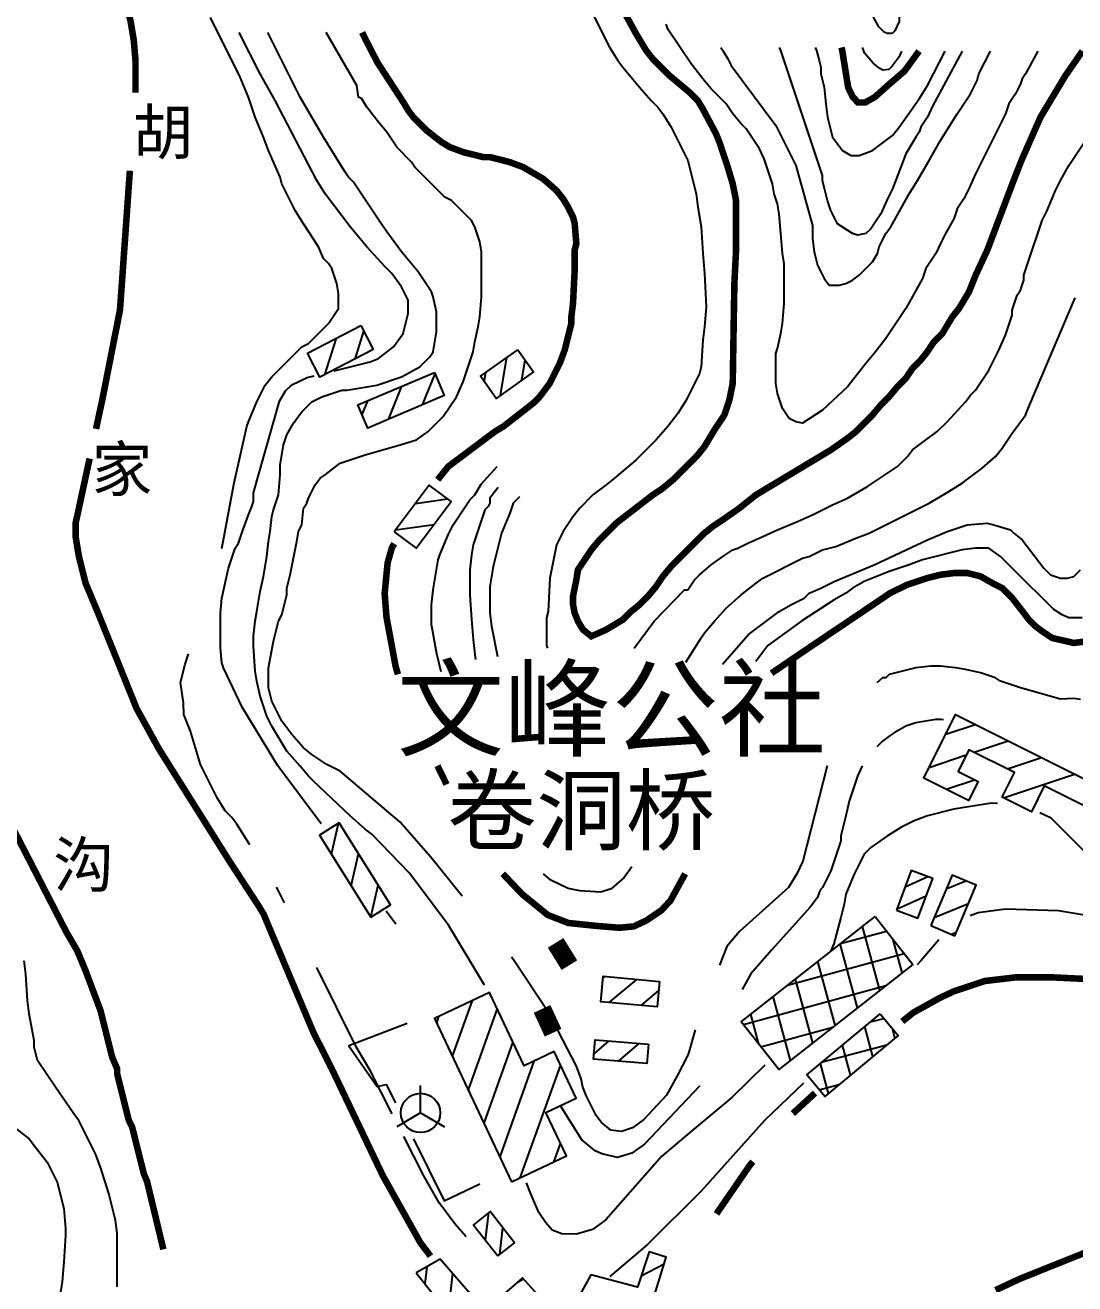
# Model space of a CAD drawing. Extents: x 35515948 to 35520624, y 3302916 to 3308279.
# Drawn here: x 35518564.9 to 35518965.6, y 3304408.8 to 3304889.2 of the extents above; entities that cross this region are included whole.
import ezdxf

# ---------------------------------------------------------------- set-up
doc = ezdxf.new("R2010")
doc.units = 0
doc.header["$LTSCALE"] = 10000
doc.header["$MEASUREMENT"] = 0
doc.layers.get('0').update_dxf_attribs({"linetype": 'CONTINUOUS'})
for name, color, linetype in [('2111', 7, 'CONTINUOUS'), ('2113', 7, 'CONTINUOUS'), ('2130', 7, 'CONTINUOUS'), ('3312', 7, 'CONTINUOUS'), ('8111', 34, 'CONTINUOUS'), ('8112', 34, 'CONTINUOUS')]:
    doc.layers.add(name, color=color, linetype=linetype)
doc.styles.add('中等线体', font='')
doc.styles.add('仿宋体', font='')
doc.styles.get('中等线体').set_extended_font_data('文鼎CS中等线')
doc.styles.get('仿宋体').set_extended_font_data('文鼎CS仿宋体')

# ---------------------------------------------------------------- blocks, each defined once
blk = doc.blocks.new('401')
at = {"const_width": 0.7}
blk.add_lwpolyline([(-0.5, 0), (0.5, 0)], dxfattribs=at)
blk = doc.blocks.new('522')
for points in [[(0, 0), (0, 1.05)], [(0, 0), (-0.909, -0.525)], [(0, 0), (0.909, -0.525)]]:
    blk.add_lwpolyline(points)
blk.add_circle((0, 0), 0.75)

msp = doc.modelspace()

# ---------------------------------------------------------------- linework, layer by layer
at = {"layer": '2113', "linetype": 'Continuous', "ltscale": 0.005}
for p, q in [((35518694.1, 3304772.48), (35518690.7, 3304761.79)), ((35518683.64, 3304769.79), (35518679.21, 3304755.83)), ((35518746.4, 3304747.99), (35518748.81, 3304762.42)), ((35518754.45, 3304753.74), (35518755.73, 3304761.44)), ((35518740.17, 3304753.15), (35518740.76, 3304756.68)), ((35518721.32, 3304756.21), (35518716.51, 3304744.31)), ((35518708.59, 3304751.39), (35518703.5, 3304738.78)), ((35518695.57, 3304745.86), (35518693.46, 3304740.64)), ((35518713.85, 3304706.67), (35518726.17, 3304708.41)), ((35518706.28, 3304696.61), (35518721.01, 3304698.69)), ((35518916.28, 3304618.61), (35518927.48, 3304622.36)), ((35518927.16, 3304611.7), (35518940.14, 3304616.04)), ((35518909.96, 3304605.96), (35518924.16, 3304610.7)), ((35518939.81, 3304605.39), (35518952.79, 3304609.73)), ((35518938.35, 3304594.36), (35518965.44, 3304603.41)), ((35518916.52, 3304597.61), (35518927.28, 3304601.2)), ((35518681.85, 3304572.77), (35518684.57, 3304584.58)), ((35518689.35, 3304560.78), (35518692.16, 3304572.96)), ((35518696.86, 3304548.79), (35518699.66, 3304560.97)), ((35518900.79, 3304560.37), (35518909.45, 3304564.28)), ((35518916.47, 3304559.6), (35518923.97, 3304562.65)), ((35518897.56, 3304551.79), (35518908.87, 3304556.91)), ((35518911.87, 3304548.69), (35518924.94, 3304554.01)), ((35518918.36, 3304542.29), (35518920.34, 3304543.1)), ((35518785.44, 3304525.45), (35518786.27, 3304526.15)), ((35518787.86, 3304516.22), (35518798.45, 3304525.03)), ((35518735.51, 3304516.93), (35518727.92, 3304495.72)), ((35518800.04, 3304515.11), (35518806.71, 3304520.66)), ((35518745.07, 3304513.97), (35518733.97, 3304482.94)), ((35518722.72, 3304510.88), (35518721.87, 3304508.5)), ((35518751.11, 3304501.18), (35518740.01, 3304470.15)), ((35518787.69, 3304501.54), (35518782.08, 3304496.79)), ((35518799.18, 3304500.59), (35518791.25, 3304493.88)), ((35518759.09, 3304493.8), (35518746.06, 3304457.37)), ((35518769.24, 3304492.48), (35518753.79, 3304449.29)), ((35518769.19, 3304462.65), (35518766.57, 3304455.34)), ((35518740.62, 3304425.52), (35518741.87, 3304436.03)), ((35518746.07, 3304420.08), (35518747.27, 3304430.16)), ((35518800.04, 3304411.89), (35518808.8, 3304416.54)), ((35518718.27, 3304415.39), (35518717.53, 3304408.86)), ((35518728.04, 3304412.88), (35518726.34, 3304397.79)), ((35518753.04, 3304409.55), (35518755.16, 3304410.69))]:
    msp.add_line(p, q, dxfattribs=at)
for points in [[(35518692.98, 3304774.63), (35518697.75, 3304765.44), (35518677.44, 3304754.91), (35518672.67, 3304764.1)], [(35518752.93, 3304765.36), (35518758.94, 3304756.95), (35518744.72, 3304746.79), (35518738.71, 3304755.21)], [(35518721.11, 3304756.71), (35518724.87, 3304747.86), (35518695.66, 3304735.46), (35518691.91, 3304744.3)], [(35518705.76, 3304695.91), (35518714.17, 3304689.59), (35518727.55, 3304707.37), (35518719.14, 3304713.7)], [(35518972.71, 3304599.79), (35518968.58, 3304591.52), (35518953.89, 3304598.85), (35518949, 3304589.04), (35518937.79, 3304594.64), (35518942.49, 3304604.05), (35518925.16, 3304612.7), (35518920.99, 3304604.35), (35518928.62, 3304600.54), (35518925.04, 3304593.36), (35518907.93, 3304601.89), (35518920.01, 3304626.09)], [(35518696.87, 3304548.77), (35518704.36, 3304553.46), (35518684.8, 3304584.73), (35518677.3, 3304580.04)], [(35518897.45, 3304551.49), (35518905.66, 3304548.4), (35518911.37, 3304563.56), (35518903.16, 3304566.65)], [(35518910.55, 3304545.59), (35518919.75, 3304541.71), (35518927.89, 3304560.99), (35518918.7, 3304564.87)], [(35518807.03, 3304524.25), (35518806.15, 3304514.55), (35518784.62, 3304516.52), (35518785.51, 3304526.22)], [(35518750.59, 3304447.78), (35518771.54, 3304457.69), (35518763.7, 3304474.27), (35518775.27, 3304479.74), (35518766.88, 3304497.48), (35518755.43, 3304492.06), (35518742.17, 3304520.08), (35518721.11, 3304510.12)], [(35518802.82, 3304500.29), (35518802.22, 3304492.97), (35518781.9, 3304494.65), (35518782.51, 3304501.97)], [(35518745.35, 3304419.51), (35518748.52, 3304422.01), (35518751.71, 3304424.52), (35518742.35, 3304436.41), (35518735.99, 3304431.4), (35518737.73, 3304429.19)], [(35518745.63, 3304403.13), (35518759.77, 3304384.6), (35518796.36, 3304375.9), (35518809.56, 3304419.04), (35518803.1, 3304421.01), (35518798.61, 3304407.62), (35518780.83, 3304412.31), (35518774.65, 3304400.98), (35518762.76, 3304402.2), (35518754.8, 3304411.09)], [(35518714.18, 3304413.05), (35518747.13, 3304371.68), (35518779.8, 3304362.79), (35518790.47, 3304372.43), (35518755.27, 3304381.42), (35518723.35, 3304418.29)]]:
    msp.add_lwpolyline(points, close=True, dxfattribs=at)
at = {"layer": '2130', "linetype": 'Continuous', "ltscale": 0.005}
for p, q in [((35518891.17, 3304520.92), (35518884.51, 3304545.28)), ((35518876.1, 3304538.68), (35518893.68, 3304543.49)), ((35518882.64, 3304514.22), (35518875.98, 3304538.58)), ((35518899.71, 3304527.63), (35518896.27, 3304540.2)), ((35518855.87, 3304522.78), (35518900.39, 3304534.95)), ((35518874.1, 3304507.51), (35518867.44, 3304531.87)), ((35518839.06, 3304507.81), (35518893.41, 3304522.68)), ((35518865.57, 3304500.81), (35518858.91, 3304525.17)), ((35518857.04, 3304494.1), (35518850.37, 3304518.46)), ((35518844.98, 3304500.27), (35518841.84, 3304511.76)), ((35518845.76, 3304499.28), (35518873.17, 3304506.78)), ((35518888.45, 3304495.63), (35518885.42, 3304507.02)), ((35518887.54, 3304508.78), (35518892.72, 3304510.16)), ((35518896.92, 3304502.69), (35518895.97, 3304506.25)), ((35518869.26, 3304493.56), (35518893.83, 3304500.11)), ((35518879.98, 3304488.58), (35518876.95, 3304499.97)), ((35518871.51, 3304481.53), (35518868.48, 3304492.91)), ((35518852.47, 3304490.75), (35518852.93, 3304490.87)), ((35518868.03, 3304482.89), (35518875.55, 3304484.89))]:
    msp.add_line(p, q, dxfattribs=at)
for points in [[(35518889.31, 3304549.06), (35518903.69, 3304530.75), (35518852.58, 3304490.6), (35518838.2, 3304508.9)], [(35518891.27, 3304511.9), (35518898.12, 3304503.68), (35518870.13, 3304480.37), (35518863.29, 3304488.59)]]:
    msp.add_lwpolyline(points, close=True, dxfattribs=at)
at = {"layer": '3312', "linetype": 'Continuous', "ltscale": 0.005, "flags": 128}
for points in [[(35518710.72, 3304508.15), (35518688.44, 3304499.73), (35518699.3, 3304484.19), (35518702.76, 3304484.94), (35518706.25, 3304477.93)], [(35518713.11, 3304464.15), (35518724.85, 3304440.57), (35518738.42, 3304447.03)]]:
    msp.add_lwpolyline(points, dxfattribs=at)
at = {"layer": '8111', "linetype": 'Continuous', "ltscale": 0.005, "elevation": 485, "flags": 128}
msp.add_lwpolyline([(35518890.75, 3304888.65), (35518888.57, 3304892.58), (35518887.61, 3304895.46), (35518887.39, 3304898.12), (35518887.39, 3304900.73), (35518887.74, 3304902.69), (35518888.66, 3304904.22), (35518889.57, 3304905.13), (35518891.18, 3304905.61), (35518893.15, 3304905.61), (35518895.11, 3304905.27), (35518896.85, 3304903.65), (35518898.03, 3304900.73), (35518898.47, 3304895.89), (35518898.47, 3304890.62), (35518896.85, 3304887.13), (35518895.94, 3304886.21), (35518895.46, 3304885.99), (35518894.1, 3304885.99), (35518892.8, 3304886.56)], close=True, dxfattribs=at)
at = {"layer": '8111', "linetype": 'Continuous', "ltscale": 0.005}
for points, elevation in [([(35518639.92, 3304689.48), (35518644.67, 3304714.6), (35518649.57, 3304736), (35518650.2, 3304737.9), (35518653.38, 3304745.52), (35518656.55, 3304751.87), (35518659.09, 3304755.05), (35518670.52, 3304766.48), (35518673.06, 3304767.75), (35518680.68, 3304775.37), (35518684.49, 3304781.08), (35518684.49, 3304786.8), (35518683.86, 3304790.61), (35518681.95, 3304796.32), (35518680.68, 3304798.23), (35518678.78, 3304800.13), (35518676.87, 3304804.58), (35518671.16, 3304813.47), (35518667.98, 3304818.55), (35518662.9, 3304828.71), (35518662.27, 3304831.25), (35518657.82, 3304841.41), (35518655.92, 3304846.49), (35518652.74, 3304854.11), (35518650.2, 3304861.73), (35518647.03, 3304869.35), (35518635.6, 3304892.21)], 405), ([(35518781.65, 3304893.48), (35518788, 3304880.78), (35518791.17, 3304875.7), (35518793.08, 3304873.16), (35518799.43, 3304865.54), (35518803.87, 3304860.46), (35518806.41, 3304857.92), (35518808.32, 3304855.38), (35518811.49, 3304850.3), (35518815.3, 3304842.68), (35518817.84, 3304837.6), (35518821.02, 3304824.9), (35518821.65, 3304819.82), (35518822.92, 3304812.2), (35518823.56, 3304802.04), (35518824.19, 3304794.42), (35518824.83, 3304781.72), (35518824.19, 3304774.1), (35518823.56, 3304769.02), (35518822.92, 3304758.86), (35518822.29, 3304756.32), (35518817.21, 3304746.16), (35518814.03, 3304741.08), (35518810.22, 3304736), (35518805.78, 3304730.92), (35518800.7, 3304725.84), (35518798.16, 3304723.3), (35518789.9, 3304716.31), (35518786.73, 3304713.77), (35518781.65, 3304709.96), (35518776.57, 3304704.88), (35518774.03, 3304701.71), (35518770.22, 3304695.99), (35518767.68, 3304690.91), (35518765.14, 3304678.21), (35518764.5, 3304665.51), (35518763.87, 3304662.97), (35518763.87, 3304657.89), (35518763.96, 3304652.52), (35518764.32, 3304651.44)], 445), ([(35518682.8, 3304757.3), (35518691.48, 3304759.49), (35518696.56, 3304760.76), (35518699.73, 3304762.03), (35518705.45, 3304766.48), (35518709.26, 3304771.56), (35518711.16, 3304779.18), (35518711.16, 3304784.26), (35518708.62, 3304789.34), (35518704.81, 3304794.42), (35518702.27, 3304796.96), (35518695.29, 3304804.58), (35518688.94, 3304812.2), (35518679.41, 3304824.9), (35518676.24, 3304829.98), (35518660.36, 3304860.46), (35518654.65, 3304870.62), (35518646.57, 3304886.43)], 410), ([(35518740.26, 3304522.89), (35518726.55, 3304545.7), (35518711.55, 3304565.75), (35518697.19, 3304580.42), (35518694.65, 3304582.33), (35518688.94, 3304587.41), (35518674.97, 3304600.74), (35518673.06, 3304602.65), (35518669.89, 3304606.46), (35518664.81, 3304612.17), (35518659.09, 3304621.7), (35518657.19, 3304625.51), (35518654.65, 3304633.13), (35518653.38, 3304638.84), (35518652.74, 3304642.65), (35518652.11, 3304652.18), (35518652.11, 3304655.99), (35518652.74, 3304661.7), (35518653.38, 3304665.51), (35518654.01, 3304669.32), (35518654.65, 3304673.13), (35518655.92, 3304678.85), (35518656.55, 3304682.66), (35518657.19, 3304686.47), (35518657.82, 3304692.18), (35518658.46, 3304695.99), (35518659.09, 3304701.71), (35518659.73, 3304704.25), (35518661.63, 3304709.96), (35518662.27, 3304717.58), (35518662.27, 3304721.39), (35518662.9, 3304725.2), (35518663.54, 3304729.01), (35518664.81, 3304732.82), (35518667.35, 3304737.27), (35518668.62, 3304739.17), (35518670.52, 3304741.71), (35518674.33, 3304745.52), (35518678.14, 3304747.43), (35518685.76, 3304749.97), (35518687.67, 3304749.97), (35518691.48, 3304750.6), (35518695.29, 3304751.24), (35518699.1, 3304751.87), (35518708.62, 3304755.05), (35518715.61, 3304758.86), (35518719.42, 3304762.67), (35518720.69, 3304764.57), (35518721.32, 3304768.38), (35518721.96, 3304772.19), (35518721.96, 3304779.81), (35518720.69, 3304785.53), (35518720.05, 3304787.43), (35518714.97, 3304795.05), (35518711.8, 3304798.86), (35518708.62, 3304802.67), (35518702.91, 3304810.29), (35518700.37, 3304814.1), (35518690.21, 3304829.34), (35518688.3, 3304831.25), (35518687.03, 3304833.15), (35518678.78, 3304846.49), (35518674.33, 3304854.11), (35518669.89, 3304861.73), (35518667.98, 3304865.54), (35518666.08, 3304869.35), (35518664.17, 3304873.16), (35518662.27, 3304876.97), (35518660.36, 3304880.78), (35518658.46, 3304884.59), (35518657.54, 3304886.43)], 415), ([(35518731.78, 3304556.75), (35518719.66, 3304571.77), (35518707.89, 3304585.11), (35518685.13, 3304604.55), (35518680.05, 3304607.09), (35518674.33, 3304610.9), (35518671.16, 3304613.44), (35518666.71, 3304618.52), (35518662.9, 3304623.6), (35518659.09, 3304631.22), (35518657.82, 3304636.3), (35518657.82, 3304643.92), (35518659.73, 3304654.08), (35518661.63, 3304661.7), (35518662.9, 3304664.24), (35518664.17, 3304669.32), (35518664.81, 3304671.86), (35518664.81, 3304674.4), (35518666.08, 3304679.48), (35518668.62, 3304692.18), (35518669.25, 3304695.99), (35518670.52, 3304698.53), (35518671.16, 3304704.88), (35518672.43, 3304706.79), (35518673.06, 3304708.69), (35518675.6, 3304713.77), (35518677.51, 3304716.31), (35518679.41, 3304717.58), (35518685.13, 3304722.03), (35518690.84, 3304723.93), (35518694.65, 3304725.2), (35518707.99, 3304729.01), (35518714.34, 3304730.92), (35518718.78, 3304734.09), (35518724.5, 3304739.81), (35518729.58, 3304747.43), (35518732.12, 3304753.14), (35518735.93, 3304764.57), (35518736.56, 3304768.38), (35518737.83, 3304774.1), (35518738.47, 3304777.91), (35518739.1, 3304785.53), (35518739.1, 3304802.67), (35518738.47, 3304806.48), (35518736.56, 3304812.2), (35518735.29, 3304814.74), (35518727.67, 3304822.36), (35518725.13, 3304823.63), (35518713.7, 3304835.06), (35518712.43, 3304836.96), (35518706.72, 3304842.68), (35518702.91, 3304848.39), (35518699.73, 3304852.2), (35518695.29, 3304857.92), (35518693.38, 3304861.09), (35518692.11, 3304861.73), (35518691.5, 3304866.16), (35518679.75, 3304886.43)], 420), ([(35518797.4, 3304651.44), (35518805.03, 3304661.76), (35518816.57, 3304673.77), (35518817.84, 3304673.77), (35518820.38, 3304677.58), (35518822.29, 3304679.48), (35518826.73, 3304683.29), (35518831.18, 3304686.47), (35518834.99, 3304689.01), (35518836.89, 3304689.64), (35518840.7, 3304691.55), (35518846.42, 3304694.09), (35518852.13, 3304696.63), (35518859.75, 3304699.8), (35518865.47, 3304702.34), (35518869.28, 3304704.25), (35518873.09, 3304706.15), (35518878.8, 3304708.69), (35518886.42, 3304713.14), (35518897.85, 3304720.76), (35518901.66, 3304724.57), (35518903.57, 3304727.11), (35518913.09, 3304734.09), (35518916.9, 3304737.9), (35518923.89, 3304745.52), (35518925.79, 3304748.06), (35518927.7, 3304749.97), (35518932.78, 3304757.59), (35518934.68, 3304761.4), (35518936.59, 3304765.21), (35518939.13, 3304770.92), (35518941.67, 3304778.54), (35518941.67, 3304780.45), (35518942.94, 3304784.26), (35518943.57, 3304786.16), (35518944.84, 3304788.07), (35518946.11, 3304791.88), (35518946.11, 3304793.78), (35518947.38, 3304797.59), (35518953.1, 3304814.74), (35518955, 3304818.55), (35518958.18, 3304826.17), (35518960.08, 3304829.98), (35518963.26, 3304835.69), (35518972.15, 3304849.03)], 445), ([(35518677.96, 3304584.38), (35518661.33, 3304606.56), (35518647.72, 3304628.97), (35518640.68, 3304643.92), (35518640.04, 3304645.83), (35518639.41, 3304651.54), (35518639.41, 3304664.88), (35518640.04, 3304670.59), (35518641.31, 3304676.31), (35518642.58, 3304682.02), (35518645.12, 3304689.64), (35518646.39, 3304691.55), (35518647.66, 3304695.36), (35518650.2, 3304702.34), (35518651.47, 3304705.52), (35518652.11, 3304707.42), (35518652.08, 3304710.68), (35518662.02, 3304745.73), (35518664.29, 3304749.66), (35518666.64, 3304751.92), (35518672.57, 3304754.71), (35518675.22, 3304755.38)], 410), ([(35518650.67, 3304576.37), (35518645.76, 3304584.23), (35518643.85, 3304586.77), (35518641.31, 3304589.31), (35518638.14, 3304594.39), (35518631.79, 3304607.09), (35518627.98, 3304619.79), (35518625.44, 3304626.14), (35518625.4, 3304630.63), (35518624.18, 3304638.39), (35518626.01, 3304645.37), (35518627.31, 3304649.23)], 405), ([(35518967.7, 3304631.86), (35518965.13, 3304632.2), (35518960.07, 3304631.94), (35518944.84, 3304636.3), (35518937.22, 3304638.84), (35518935.32, 3304640.11), (35518929.6, 3304642.02), (35518923.89, 3304643.29), (35518920.08, 3304643.92), (35518914.36, 3304644.56), (35518910.55, 3304644.56), (35518904.84, 3304643.92), (35518897.22, 3304642.02), (35518894.68, 3304641.38), (35518893.41, 3304640.11), (35518892.14, 3304640.11), (35518889.96, 3304638.21)], 420), ([(35518915.44, 3304624.05), (35518914.36, 3304624.24), (35518912.46, 3304624.24), (35518908.65, 3304623.6), (35518904.84, 3304622.97), (35518901.03, 3304621.7), (35518896.58, 3304619.16), (35518894.68, 3304617.89), (35518892.14, 3304615.98), (35518889.96, 3304613.8)], 415), ([(35518871, 3304606.57), (35518861.8, 3304570.11), (35518859.44, 3304565.32), (35518856.22, 3304560.17), (35518837.56, 3304543.34), (35518832.76, 3304537.59), (35518829.9, 3304530.53)], 420), ([(35518884.36, 3304606.57), (35518882.61, 3304602.65), (35518879.44, 3304593.12), (35518878.17, 3304587.41), (35518876.26, 3304579.79), (35518876.26, 3304577.88), (35518872.45, 3304566.45), (35518869.28, 3304560.1), (35518868.64, 3304559.47), (35518868.01, 3304558.2), (35518867.37, 3304556.29), (35518864.59, 3304552.58), (35518849.76, 3304536.19), (35518841.92, 3304527.21), (35518838.64, 3304521.15)], 415), ([(35518936.06, 3304592.21), (35518933.74, 3304592.26), (35518919.44, 3304589.95), (35518909.28, 3304587.41), (35518904.2, 3304585.5), (35518899.12, 3304582.96), (35518894.04, 3304579.79), (35518887.69, 3304575.34), (35518885.15, 3304572.8), (35518881.34, 3304565.18), (35518878.17, 3304557.56), (35518877.53, 3304553.75), (35518876.26, 3304548.67), (35518873.57, 3304538.55), (35518872.47, 3304535.93)], 410), ([(35519001.99, 3304559.33), (35518997.55, 3304558.83), (35518995.01, 3304558.2), (35518994.26, 3304559.3), (35518988.94, 3304560.69), (35518983.62, 3304562.96), (35518976.9, 3304566.19), (35518956.58, 3304586.51), (35518952.23, 3304588.58)], 410), ([(35518663.92, 3304554.25), (35518661.63, 3304558.83), (35518660.82, 3304560.23)], 405), ([(35518706.43, 3304546.15), (35518702.71, 3304551.14)], 410), ([(35518988.24, 3304546.39), (35518959.38, 3304551.19), (35518939.06, 3304551.89), (35518928.68, 3304550.49), (35518925.6, 3304549.28)], 405), ([(35518913.61, 3304540.15), (35518906.79, 3304532.09), (35518905.41, 3304530.61)], 405), ([(35518600.04, 3304407.7), (35518600.04, 3304428.02), (35518599.4, 3304433.1), (35518596.86, 3304443.26), (35518593.69, 3304453.42), (35518591.78, 3304458.5), (35518585.43, 3304471.2), (35518583.53, 3304473.74), (35518576.54, 3304483.9), (35518569.56, 3304494.06), (35518568.29, 3304499.14), (35518568.29, 3304501.68), (35518566.38, 3304511.84), (35518565.75, 3304516.92), (35518565.11, 3304527.08), (35518564.48, 3304532.16)], 405), ([(35518820.65, 3304505.81), (35518817.94, 3304496.34), (35518813.84, 3304488.23), (35518809.65, 3304480.82), (35518801.11, 3304471.58), (35518796.75, 3304468.35), (35518792.56, 3304467.04), (35518788.46, 3304467.48), (35518784.82, 3304470.57), (35518782.92, 3304473.11), (35518779.11, 3304480.73), (35518777.84, 3304483.9), (35518777.2, 3304487.08), (35518775.3, 3304491.89), (35518764.92, 3304512.04), (35518751.31, 3304532.53), (35518750.52, 3304533.51)], 420), ([(35518705.04, 3304473.74), (35518696.55, 3304490.32), (35518691.32, 3304499.31), (35518676.24, 3304529.54)], 405), ([(35518847.2, 3304492.33), (35518834.59, 3304479.95), (35518819.33, 3304467.22), (35518807.99, 3304457.54), (35518786.54, 3304433.29), (35518781.49, 3304429.63), (35518775.3, 3304427.8), (35518769.72, 3304427.98), (35518766.05, 3304429.37), (35518763.7, 3304432.16), (35518760.99, 3304436.09), (35518757.94, 3304443.24), (35518756.33, 3304447.4)], 410), ([(35518822.34, 3304484.37), (35518822.3, 3304484.31), (35518801.37, 3304462.16), (35518796.48, 3304458.67), (35518790.99, 3304457.1), (35518784.98, 3304458.5), (35518782.45, 3304459.63), (35518777.39, 3304463.81), (35518769.23, 3304476.74)], 415), ([(35518862.06, 3304485.48), (35518847.06, 3304471.14), (35518822.99, 3304444.19), (35518802.5, 3304423.88), (35518788.06, 3304411.62)], 405), ([(35518558.13, 3304470.57), (35518566.38, 3304464.22), (35518568.92, 3304461.04), (35518573.37, 3304455.33), (35518575.91, 3304450.25), (35518577.18, 3304447.71), (35518579.72, 3304437.55), (35518580.35, 3304429.93), (35518580.35, 3304427.39), (35518579.72, 3304417.23), (35518579.08, 3304409.61), (35518577.81, 3304401.99)], 410), ([(35518733.3, 3304426.82), (35518728.91, 3304431.73), (35518722.89, 3304439.75), (35518717.13, 3304450.12), (35518709.5, 3304465.04)], 405)]:
    msp.add_lwpolyline(points, dxfattribs=dict(at, elevation=elevation))
at = {"layer": '8111', "linetype": 'Continuous', "ltscale": 0.005, "flags": 128}
for points, elevation in [([(35518951.51, 3304879.34), (35518946.75, 3304870.62), (35518945.48, 3304868.71), (35518944.84, 3304866.81), (35518942.94, 3304863), (35518940.4, 3304859.19), (35518939.13, 3304855.38), (35518937.22, 3304851.57), (35518935.32, 3304847.76), (35518933.41, 3304843.95), (35518931.51, 3304840.14), (35518929.6, 3304836.33), (35518927.7, 3304832.52), (35518925.16, 3304826.8), (35518923.25, 3304822.99), (35518920.71, 3304819.18), (35518919.44, 3304815.37), (35518916.27, 3304809.66), (35518914.36, 3304805.85), (35518912.46, 3304802.04), (35518908.65, 3304796.32), (35518907.38, 3304792.51), (35518904.2, 3304786.8), (35518901.03, 3304781.08), (35518893.41, 3304769.65), (35518888.96, 3304763.94), (35518885.79, 3304760.13), (35518878.8, 3304751.24), (35518869.28, 3304742.35), (35518861.66, 3304737.27), (35518859.12, 3304737.9), (35518856.58, 3304739.17), (35518854.04, 3304742.98), (35518852.13, 3304748.7), (35518851.5, 3304752.51), (35518851.5, 3304763.94), (35518852.13, 3304765.84), (35518853.4, 3304771.56), (35518854.04, 3304775.37), (35518854.67, 3304782.99), (35518854.67, 3304798.23), (35518854.04, 3304802.04), (35518853.4, 3304809.66), (35518852.77, 3304817.28), (35518852.13, 3304821.09), (35518850.86, 3304824.9), (35518850.23, 3304828.71), (35518847.05, 3304838.23), (35518845.15, 3304842.04), (35518840.07, 3304849.66), (35518838.16, 3304851.57), (35518834.99, 3304855.38), (35518832.45, 3304859.19), (35518826.73, 3304864.9), (35518823.56, 3304868.71), (35518819.11, 3304874.43), (35518810.22, 3304887.76), (35518809.59, 3304889.67)], 455), ([(35518830.5, 3304880.73), (35518831.18, 3304879.51), (35518833.08, 3304876.33), (35518834.35, 3304873.79), (35518851.5, 3304850.93), (35518854.04, 3304845.85), (35518856.58, 3304840.77), (35518859.12, 3304835.69), (35518865.47, 3304812.83), (35518865.47, 3304807.75), (35518866.1, 3304802.67), (35518867.37, 3304797.59), (35518869.91, 3304792.51), (35518871.82, 3304789.97), (35518875.63, 3304789.97), (35518878.17, 3304790.61), (35518880.71, 3304791.88), (35518883.25, 3304793.78), (35518888.33, 3304798.86), (35518890.23, 3304802.04), (35518890.87, 3304804.58), (35518893.41, 3304809.66), (35518895.31, 3304812.2), (35518902.3, 3304824.9), (35518905.47, 3304829.98), (35518909.92, 3304837.6), (35518914.36, 3304845.22), (35518917.54, 3304850.3), (35518920.71, 3304855.38), (35518925.79, 3304863), (35518928.33, 3304868.08), (35518928.97, 3304870.62), (35518933.41, 3304879.34)], 460), ([(35518922.53, 3304879.34), (35518911.24, 3304858.31), (35518909.28, 3304854.11), (35518906.74, 3304850.3), (35518906.11, 3304848.39), (35518904.84, 3304846.49), (35518902.93, 3304843.31), (35518901.03, 3304840.14), (35518895.95, 3304826.8), (35518894.04, 3304822.99), (35518891.5, 3304817.28), (35518887.69, 3304811.56), (35518885.79, 3304809.66), (35518882.61, 3304809.02), (35518880.71, 3304809.66), (35518874.99, 3304813.47), (35518872.45, 3304818.55), (35518871.18, 3304822.36), (35518869.28, 3304829.98), (35518869.28, 3304831.88), (35518861.66, 3304854.74), (35518860.39, 3304858.55), (35518859.12, 3304862.36), (35518857.85, 3304866.17), (35518855.94, 3304871.89), (35518854.67, 3304875.7), (35518853.4, 3304879.51), (35518852.89, 3304880.73)], 465), ([(35518866.52, 3304880.73), (35518866.94, 3304879.58), (35518868.01, 3304875.7), (35518868.64, 3304873.16), (35518868.64, 3304870.62), (35518869.91, 3304865.54), (35518870.55, 3304859.19), (35518871.18, 3304854.11), (35518873.09, 3304846.49), (35518876.9, 3304841.41), (35518880.07, 3304839.5), (35518883.25, 3304839.5), (35518888.33, 3304841.41), (35518895.95, 3304847.12), (35518898.49, 3304850.3), (35518906.11, 3304861.09), (35518909.28, 3304866.17), (35518916.09, 3304879.34)], 470), ([(35518899.36, 3304879.34), (35518898.47, 3304877.1), (35518895.81, 3304873.52), (35518894.54, 3304872.26), (35518892.23, 3304872.04), (35518891.1, 3304872.74), (35518888.57, 3304874.7), (35518885.43, 3304878.36), (35518884.54, 3304880.73)], 480), ([(35518817.13, 3304646.08), (35518819.75, 3304650.27), (35518822.92, 3304655.35), (35518824.19, 3304657.26), (35518828, 3304661.7), (35518832.45, 3304666.78), (35518838.16, 3304671.86), (35518843.88, 3304676.31), (35518846.42, 3304678.21), (35518861.66, 3304685.83), (35518864.2, 3304686.47), (35518869.28, 3304689.01), (35518874.36, 3304690.28), (35518881.98, 3304693.45), (35518887.06, 3304695.36), (35518909.92, 3304706.79), (35518917.54, 3304711.23), (35518922.62, 3304714.41), (35518930.24, 3304720.12), (35518935.32, 3304724.57), (35518937.86, 3304727.74), (35518941.67, 3304733.46), (35518946.75, 3304740.44), (35518948.02, 3304743.62), (35518965.65, 3304785.15)], 440), ([(35518723.75, 3304642.41), (35518722.02, 3304649.29), (35518720.05, 3304660.43), (35518720.05, 3304664.24), (35518720.05, 3304668.05), (35518720.69, 3304673.77), (35518721.32, 3304677.58), (35518721.96, 3304681.39), (35518722.59, 3304685.2), (35518723.23, 3304687.1), (35518726.4, 3304694.72), (35518728.31, 3304698.53), (35518734.66, 3304708.06), (35518736.56, 3304709.96), (35518739.02, 3304714.08), (35518745.03, 3304720.8)], 430), ([(35518745.34, 3304712.73), (35518745.3, 3304712.68), (35518742.28, 3304708.69), (35518742.28, 3304706.79), (35518741.64, 3304705.52), (35518740.37, 3304704.25), (35518735.93, 3304690.91), (35518735.29, 3304687.1), (35518734.66, 3304681.39), (35518734.66, 3304671.86), (35518735.29, 3304662.34), (35518735.93, 3304654.72), (35518736.56, 3304649), (35518736.77, 3304647.11)], 435), ([(35518753.54, 3304709.16), (35518751.17, 3304706.79), (35518749.9, 3304702.98), (35518746.72, 3304695.36), (35518743.55, 3304682.66), (35518742.28, 3304675.04), (35518742.28, 3304664.88), (35518742.91, 3304659.8), (35518745.23, 3304648.23)], 440), ([(35518831.1, 3304645.37), (35518841.04, 3304656.62), (35518852.73, 3304665.51), (35518857.21, 3304668.05), (35518862.29, 3304670.59), (35518864.2, 3304672.5), (35518868.64, 3304674.4), (35518873.72, 3304676.94), (35518881.34, 3304680.12), (35518888.96, 3304683.29), (35518909.28, 3304692.82), (35518916.9, 3304695.99), (35518924.52, 3304698.53), (35518932.14, 3304699.17), (35518934.68, 3304698.53), (35518941.03, 3304696.63), (35518942.3, 3304695.36), (35518945.48, 3304692.82), (35518953.73, 3304682.02), (35518956.27, 3304679.48), (35518960.08, 3304678.21), (35518962.62, 3304678.21), (35518965.16, 3304678.85), (35518967.7, 3304681.39)], 435), ([(35518968.34, 3304662.97), (35518963.26, 3304662.97), (35518960.72, 3304664.24), (35518957.54, 3304666.15), (35518942.3, 3304681.39), (35518939.76, 3304683.93), (35518937.22, 3304686.47), (35518932.78, 3304689.64), (35518927.7, 3304689.64), (35518922.62, 3304689.01), (35518907.38, 3304685.2), (35518902.3, 3304683.29), (35518894.68, 3304680.75), (35518885.15, 3304676.94), (35518880.71, 3304674.4), (35518878.17, 3304672.5), (35518873.66, 3304669.96), (35518861.36, 3304661.93), (35518848.37, 3304652.52), (35518843.86, 3304646.35)], 430), ([(35518796.47, 3304568.05), (35518793.52, 3304563.92), (35518788.64, 3304559.56), (35518784.71, 3304558.34), (35518776.69, 3304558.86), (35518772.24, 3304559.73), (35518765.62, 3304562.96), (35518762.8, 3304565.36)], 430)]:
    msp.add_lwpolyline(points, dxfattribs=dict(at, elevation=elevation))
at = {"layer": '8112', "linetype": 'Continuous', "ltscale": 0.005, "const_width": 2.5}
for points, elevation in [([(35518581.59, 3304957.32), (35518589.73, 3304935.13), (35518599.5, 3304908.1), (35518600.04, 3304904.91), (35518602.58, 3304899.83), (35518603.85, 3304895.38), (35518605.12, 3304890.94), (35518606.39, 3304883.32), (35518607.02, 3304875.7), (35518607.02, 3304863.51)], 400), ([(35518968.49, 3304879.34), (35518961.99, 3304869.98), (35518952.46, 3304854.11), (35518945.48, 3304838.23), (35518942.94, 3304831.88), (35518932.14, 3304803.31), (35518927.7, 3304793.78), (35518925.16, 3304787.43), (35518921.35, 3304781.08), (35518918.81, 3304777.91), (35518915, 3304771.56), (35518911.82, 3304768.38), (35518909.28, 3304764.57), (35518906.74, 3304761.4), (35518903.57, 3304758.22), (35518901.03, 3304754.41), (35518897.85, 3304751.24), (35518894.68, 3304747.43), (35518891.5, 3304744.25), (35518888.33, 3304740.44), (35518881.98, 3304734.09), (35518878.8, 3304731.55), (35518872.45, 3304727.11), (35518843.88, 3304709.96), (35518837.53, 3304704.88), (35518831.18, 3304700.44), (35518827.37, 3304697.9), (35518824.19, 3304695.36), (35518811.49, 3304682.66), (35518808.32, 3304678.85), (35518805.78, 3304675.04), (35518802.6, 3304671.23), (35518799.43, 3304668.05), (35518796.25, 3304665.51), (35518793.08, 3304662.34), (35518786.73, 3304658.53), (35518781.01, 3304655.99), (35518777.84, 3304658.53), (35518775.93, 3304661.7), (35518774.66, 3304664.88), (35518774.03, 3304668.05), (35518774.03, 3304671.23), (35518775.3, 3304677.58), (35518775.93, 3304681.39), (35518781.01, 3304689.01), (35518784.19, 3304692.82), (35518790.54, 3304699.17), (35518804.51, 3304709.96), (35518808.32, 3304712.5), (35518812.13, 3304715.68), (35518821.65, 3304725.2), (35518824.19, 3304728.38), (35518828, 3304734.73), (35518831.81, 3304740.44), (35518833.72, 3304746.16), (35518834.99, 3304752.51), (35518835.62, 3304790.61), (35518836.26, 3304803.31), (35518836.26, 3304822.36), (35518834.99, 3304828.71), (35518833.08, 3304835.06), (35518829.91, 3304844.58), (35518828.64, 3304847.76), (35518823.56, 3304857.28), (35518821.65, 3304860.46), (35518818.48, 3304863.63), (35518810.86, 3304869.98), (35518804.51, 3304876.33), (35518801.97, 3304879.51), (35518798.16, 3304885.86), (35518791.17, 3304898.56)], 450), ([(35518722.37, 3304715.73), (35518726.4, 3304720.76), (35518744.18, 3304734.09), (35518747.36, 3304736), (35518758.79, 3304744.89), (35518761.33, 3304747.43), (35518765.14, 3304752.51), (35518768.95, 3304760.13), (35518770.85, 3304765.21), (35518773.39, 3304775.37), (35518773.39, 3304777.91), (35518774.03, 3304782.99), (35518774.66, 3304795.69), (35518774.66, 3304800.77), (35518774.66, 3304803.31), (35518775.3, 3304805.85), (35518774.66, 3304813.47), (35518774.03, 3304816.01), (35518772.12, 3304819.82), (35518770.22, 3304822.99), (35518767.68, 3304826.17), (35518762.6, 3304830.61), (35518754.98, 3304835.06), (35518749.9, 3304836.96), (35518742.28, 3304838.87), (35518739.74, 3304838.87), (35518732.12, 3304840.77), (35518727.04, 3304842.68), (35518723.86, 3304844.58), (35518718.15, 3304849.03), (35518713.07, 3304854.11), (35518711.16, 3304856.65), (35518709.26, 3304859.82), (35518699.35, 3304875.02), (35518693.5, 3304886.43)], 425), ([(35518604.89, 3304833.68), (35518604.58, 3304829.42), (35518601.11, 3304780.59), (35518594.49, 3304746.89), (35518591.96, 3304735.14)], 400), ([(35518589.51, 3304723.83), (35518585.04, 3304703.1), (35518584.16, 3304699.17), (35518584.16, 3304694.09), (35518585.43, 3304686.47), (35518587.97, 3304676.31), (35518591.15, 3304668.69), (35518592.94, 3304664.38), (35518607.44, 3304628.47), (35518615.95, 3304613.03), (35518643.06, 3304569.88), (35518654.01, 3304553.12), (35518655.92, 3304549.94), (35518674.93, 3304504.8), (35518681.82, 3304491.2), (35518701.44, 3304450.12), (35518715.74, 3304424.58), (35518719.64, 3304419.42)], 400), ([(35518707.21, 3304641.46), (35518706.3, 3304644.61), (35518702.83, 3304663.33), (35518702.13, 3304672.31), (35518703.27, 3304684.08), (35518704.92, 3304689.84), (35518705.79, 3304691.35)], 425), ([(35518725.77, 3304599.44), (35518722.3, 3304606.57)], 425), ([(35518816.83, 3304565.36), (35518811.22, 3304555.11), (35518807.82, 3304551.45), (35518802.07, 3304547.53), (35518797.18, 3304545.26), (35518791.69, 3304544.74), (35518783.14, 3304545.44), (35518772.24, 3304546.57), (35518764.4, 3304549.62), (35518754.54, 3304557.64), (35518747.22, 3304565.36)], 425), ([(35518899.69, 3304508.99), (35518904.04, 3304512.44), (35518914.29, 3304518.11), (35518919.44, 3304520.5), (35518931.21, 3304524.42), (35518942.98, 3304525.81), (35518957.11, 3304525.81), (35518975.07, 3304524.94)], 400), ([(35518857.95, 3304473.86), (35518866.4, 3304481.66)], 400), ([(35518828.77, 3304435.55), (35518841.48, 3304454.05), (35518842.67, 3304455.5)], 400), ([(35518982.94, 3304426.12), (35518951.19, 3304413.42), (35518944.84, 3304410.88), (35518935.32, 3304406.43)], 400)]:
    msp.add_lwpolyline(points, dxfattribs=dict(at, elevation=elevation))
at = {"layer": '8112', "linetype": 'Continuous', "ltscale": 0.005, "const_width": 2.5, "flags": 128}
for points, elevation in [([(35518906.11, 3304879.34), (35518900.52, 3304871.65), (35518894.59, 3304866.59), (35518889.27, 3304861.8), (35518885.52, 3304859.7), (35518882.81, 3304859.7), (35518880.72, 3304861.97), (35518879.06, 3304865.46), (35518876.8, 3304879.5), (35518876.49, 3304880.73)], 475), ([(35518970.24, 3304654.08), (35518965.16, 3304653.45), (35518956.91, 3304655.35), (35518953.1, 3304657.89), (35518950.56, 3304659.8), (35518948.02, 3304662.34), (35518946.11, 3304664.88), (35518941.67, 3304670.59), (35518937.86, 3304674.4), (35518934.05, 3304676.31), (35518929.6, 3304678.85), (35518924.52, 3304680.12), (35518919.44, 3304680.12), (35518914.36, 3304679.48), (35518909.28, 3304678.21), (35518901.66, 3304675.67), (35518895.23, 3304672.58), (35518884.51, 3304665.33), (35518860.71, 3304649.32), (35518849.81, 3304641.89)], 425), ([(35518617.67, 3304422), (35518611.45, 3304447.86), (35518610.2, 3304450.88), (35518605.75, 3304468.66), (35518604.48, 3304471.2), (35518600.04, 3304488.98), (35518600.04, 3304490.89), (35518598.13, 3304495.33), (35518593.69, 3304513.11), (35518591.78, 3304518.19), (35518589.88, 3304523.27), (35518587.97, 3304528.35), (35518584.8, 3304535.97), (35518580.64, 3304543.1), (35518546.59, 3304609.25), (35518530.83, 3304639.18), (35518529.55, 3304643.29), (35518528.28, 3304648.37), (35518528.12, 3304650.29)], 400)]:
    msp.add_lwpolyline(points, dxfattribs=dict(at, elevation=elevation))

# ---------------------------------------------------------------- block references
at = {"layer": '2111', "linetype": 'Continuous', "ltscale": 0.005, "xscale": 10, "yscale": 10, "zscale": 10}
for p, rotation in [((35518770.02, 3304534.73), 121.6993236112486), ((35518764.32, 3304509.23), 114.8192826065485)]:
    msp.add_blockref('401', p, dxfattribs=dict(at, rotation=rotation))
at = {"layer": '3312', "linetype": 'Continuous', "ltscale": 0.005, "xscale": 10, "yscale": 10, "zscale": 10}
msp.add_blockref('522', (35518715.84, 3304474.07), dxfattribs=at)

# ---------------------------------------------------------------- texts
at = {"layer": '2113', "linetype": 'Continuous', "ltscale": 0.005}
for s, height, style, p in [('胡', 17, '仿宋体', (35518605.87, 3304839.89, 3306915.55)), ('家', 17, '仿宋体', (35518590.29, 3304711.32, 3306915.55)), ('文峰公社', 30, '中等线体', (35518706.85, 3304613.32, 3304575.02)), ('卷洞桥', 25, '仿宋体', (35518725.99, 3304577.03, 3304614.32)), ('沟', 17, '仿宋体', (35518575.69, 3304560.32, 3306915.55))]:
    msp.add_text(s, height=height, dxfattribs=dict(at, style=style)).set_placement(p)

doc.saveas('drawing.dxf')
